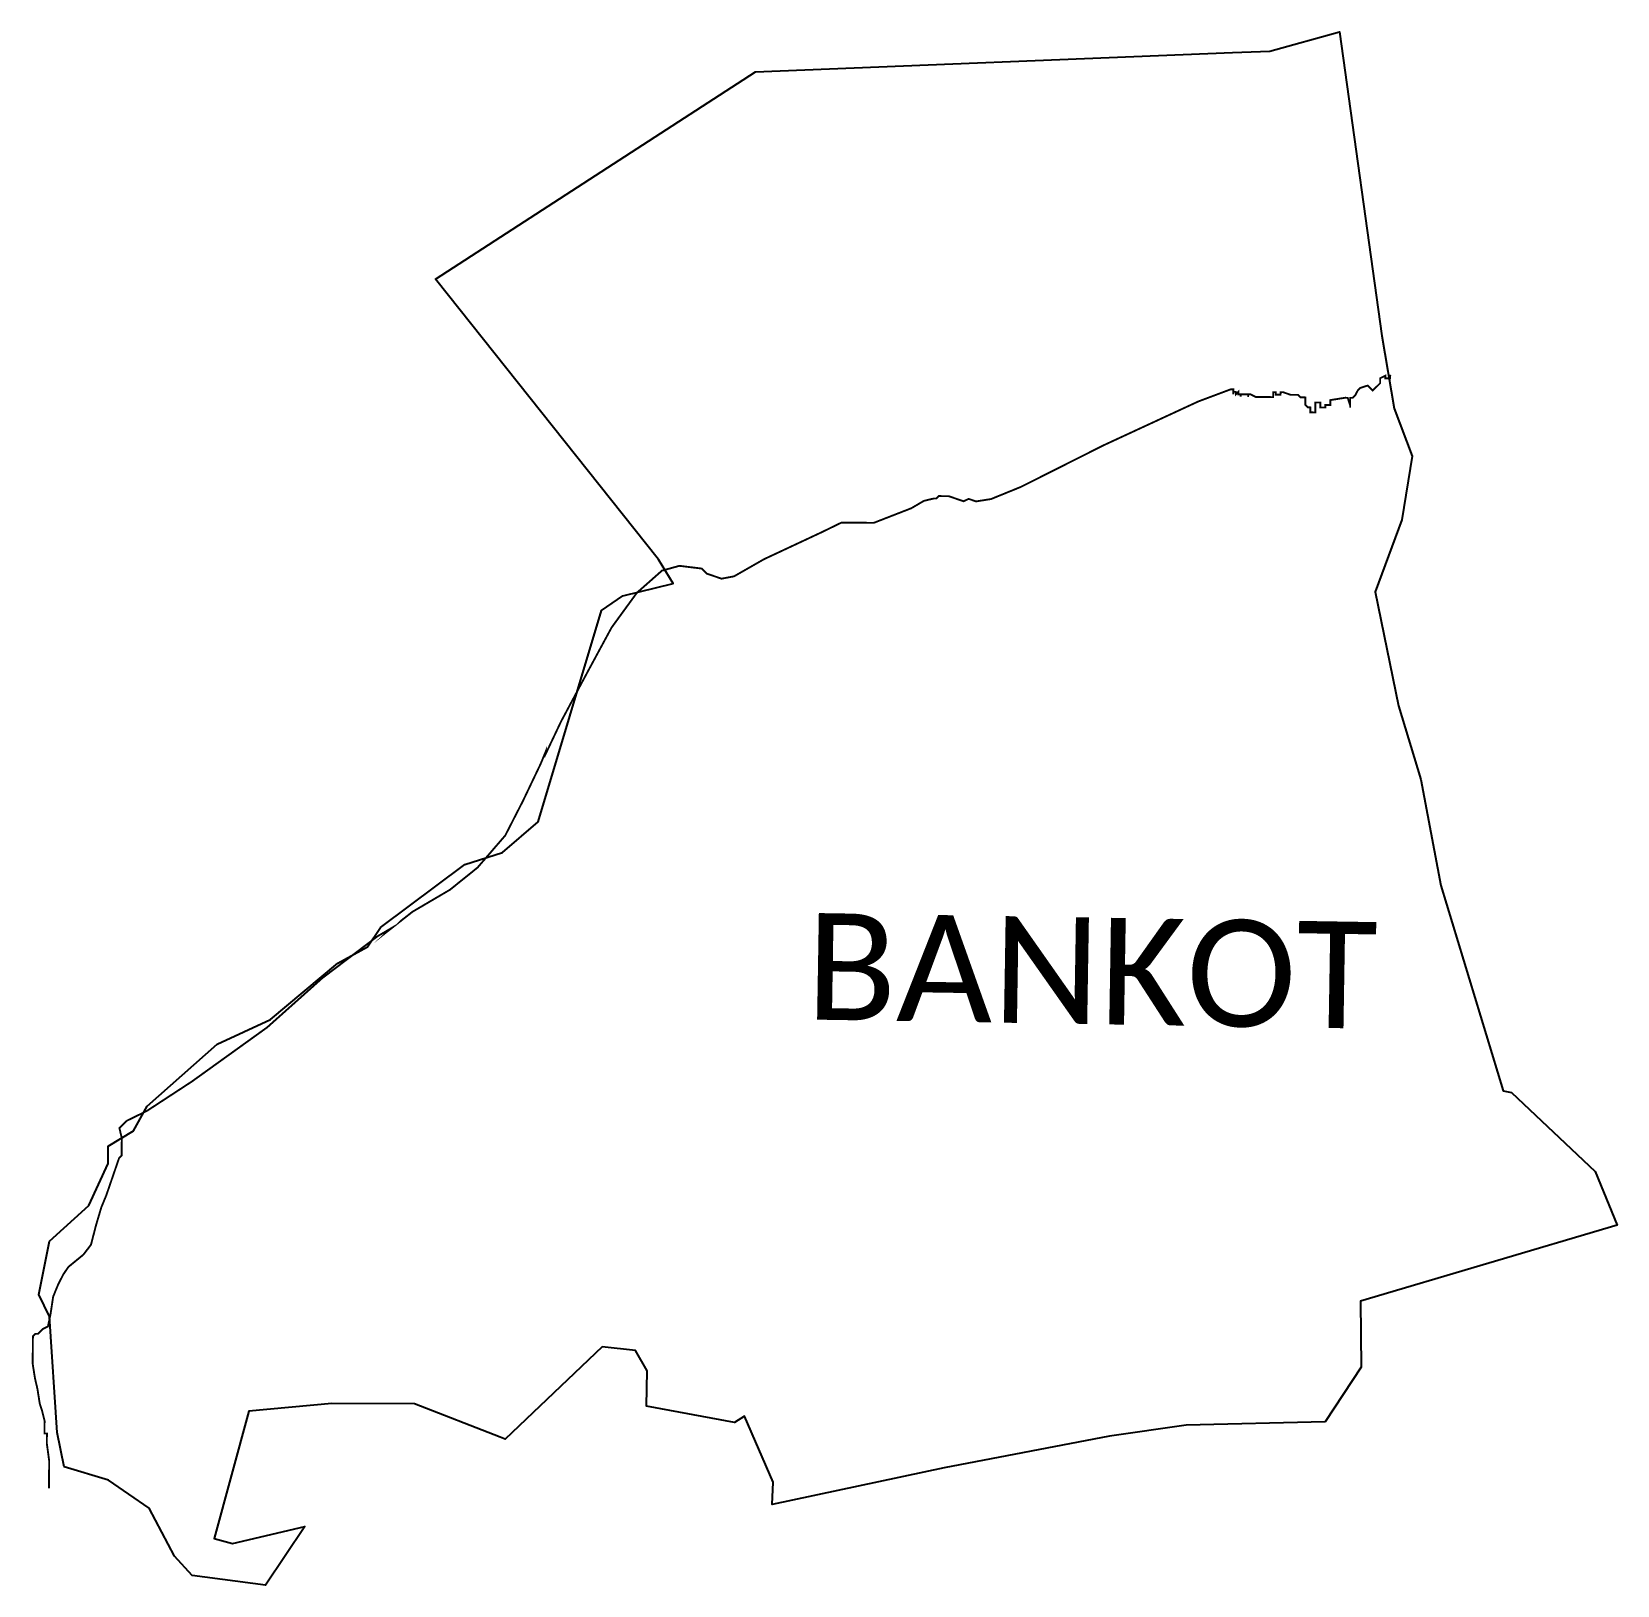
# Model space of a CAD drawing. Header units: metres. Extents: x 291455 to 294010, y 1987263 to 1989765.
import ezdxf

# ---------------------------------------------------------------- set-up
doc = ezdxf.new("R2010")
doc.units = ezdxf.units.M
for name, color, linetype in [('LOW TIDE LINE', 5, 'Continuous'), ('village', 3, 'Continuous'), ('VILLAGE NAME', 250, 'Continuous')]:
    doc.layers.add(name, color=color, linetype=linetype)
doc.styles.get("Standard").update_dxf_attribs({"font": 'calibri.ttf'})

msp = doc.modelspace()

# ---------------------------------------------------------------- linework, layer by layer
at = {"layer": 'LOW TIDE LINE', "lineweight": 18}
msp.add_lwpolyline([(293644.9, 1989212.1, 3.01, 3.01, 0), (293643.9, 1989211.1, 3.01, 3.01, 0), (293643.8, 1989207.1, 3.01, 3.01, 0), (293635.8, 1989207.1, 3.01, 3.01, 0), (293635.9, 1989211.1, 3.01, 3.01, 0), (293627.8, 1989207.2, 3.01, 3.01, 0), (293627.7, 1989199.2, 3.01, 3.01, 0), (293623.7, 1989195.2, 3.01, 3.01, 0), (293615.6, 1989187.3, 3.01, 3.01, 0), (293607.7, 1989195.4, 3.01, 3.01, 0), (293595.6, 1989191.5, 3.01, 3.01, 0), (293591.6, 1989187.5, 3.01, 3.01, 0), (293587.5, 1989179.5, 3.01, 3.01, 0), (293583.4, 1989175.5, 3.01, 3.01, 0), (293579.4, 1989175.6, 3.01, 3.01, 0), (293579.3, 1989159.6, 3.01, 3.01, 0), (293579.3, 1989163.6, 3.01, 3.01, 0), (293575.4, 1989175.6, 3.01, 3.01, 0), (293571.4, 1989175.7, 3.01, 3.01, 0), (293547.3, 1989171.9, 3.01, 3.01, 0), (293547.3, 1989163.9, 3.01, 3.01, 0), (293539.2, 1989163.9, 3.01, 3.01, 0), (293539.2, 1989159.9, 3.01, 3.01, 0), (293531.2, 1989160, 3.01, 3.01, 0), (293531.3, 1989168, 3.01, 3.01, 0), (293523.2, 1989168.1, 3.01, 3.01, 0), (293523.1, 1989152, 3.01, 3.01, 0), (293515.1, 1989152.1, 3.01, 3.01, 0), (293515.2, 1989160.1, 3.01, 3.01, 0), (293511.1, 1989160.2, 3.01, 3.01, 0), (293507.2, 1989164.2, 3.01, 3.01, 0), (293507.3, 1989176.2, 3.01, 3.01, 0), (293499.3, 1989176.3, 3.01, 3.01, 0), (293495.3, 1989180.4, 3.01, 3.01, 0), (293483.3, 1989180.5, 3.01, 3.01, 0), (293471.3, 1989184.6, 3.01, 3.01, 0), (293467.3, 1989184.6, 3.01, 3.01, 0), (293467.2, 1989180.6, 3.01, 3.01, 0), (293459.2, 1989180.7, 3.01, 3.01, 0), (293459.3, 1989184.7, 3.01, 3.01, 0), (293455.3, 1989184.7, 3.01, 3.01, 0), (293455.2, 1989176.7, 3.01, 3.01, 0), (293427.1, 1989177, 3.01, 3.01, 0), (293419.2, 1989181.1, 3.01, 3.01, 0), (293415.1, 1989181.1, 3.01, 3.01, 0), (293415.1, 1989177.1, 3.01, 3.01, 0), (293415.1, 1989181.1, 3.01, 3.01, 0), (293403.1, 1989181.2, 3.01, 3.01, 0), (293403.1, 1989177.2, 3.01, 3.01, 0), (293403.1, 1989181.2, 3.01, 3.01, 0), (293399.1, 1989181.2, 3.01, 3.01, 0), (293399.1, 1989185.3, 3.01, 3.01, 0), (293395.1, 1989181.3, 3.01, 3.01, 0), (293395.1, 1989185.3, 3.01, 3.01, 0), (293391.1, 1989185.3, 3.01, 3.01, 0), (293391.1, 1989181.3, 3.01, 3.01, 0), (293391.2, 1989189.3, 3.01, 3.01, 0), (293387.2, 1989189.4, 3.01, 3.01, 0), (293334.9, 1989169.8, 3.01, 3.01, 0), (293181.9, 1989099, 3.01, 3.01, 0), (293049, 1989032.1, 3.01, 3.01, 0), (293000.8, 1989012.5, 3.01, 3.01, 0), (292976.7, 1989008.7, 3.01, 3.01, 0), (292964.7, 1989012.8, 3.01, 3.01, 0), (292956.6, 1989008.9, 3.01, 3.01, 0), (292932.7, 1989017.1, 3.01, 3.01, 0), (292916.6, 1989017.3, 3.01, 3.01, 0), (292912.6, 1989013.3, 3.01, 3.01, 0), (292908.6, 1989013.4, 3.01, 3.01, 0), (292892.5, 1989009.5, 3.01, 3.01, 0), (292872.4, 1988997.7, 3.01, 3.01, 0), (292812, 1988974.2, 3.01, 3.01, 0), (292759.9, 1988974.6, 3.01, 3.01, 0), (292727.7, 1988958.9, 3.01, 3.01, 0), (292635.1, 1988915.6, 3.01, 3.01, 0), (292586.8, 1988888, 3.01, 3.01, 0), (292566.7, 1988884.2, 3.01, 3.01, 0), (292542.7, 1988892.4, 3.01, 3.01, 0), (292534.8, 1988900.5, 3.01, 3.01, 0), (292498.7, 1988904.9, 3.01, 3.01, 0), (292470.6, 1988897.1, 3.01, 3.01, 0), (292430.2, 1988861.4, 3.01, 3.01, 0), (292389.6, 1988805.6, 3.01, 3.01, 0), (292352.9, 1988737.8, 3.01, 3.01, 0), (292308.1, 1988654.1, 3.01, 3.01, 0), (292283.5, 1988602.2, 3.01, 3.01, 0), (292283.6, 1988606.2, 3.01, 3.01, 0), (292275.4, 1988586.2, 3.01, 3.01, 0), (292246.8, 1988526.3, 3.01, 3.01, 0), (292218.2, 1988470.5, 3.01, 3.01, 0), (292173.6, 1988418.8, 3.01, 3.01, 0), (292129.2, 1988383.1, 3.01, 3.01, 0), (292068.8, 1988347.6, 3.01, 3.01, 0), (292028.4, 1988315.9, 3.01, 3.01, 0), (292032.4, 1988319.8, 3.01, 3.01, 0), (292012.3, 1988308, 3.01, 3.01, 0), (291923.5, 1988240.7, 3.01, 3.01, 0), (291834.6, 1988161.3, 3.01, 3.01, 0), (291713.5, 1988074.2, 3.01, 3.01, 0), (291641, 1988026.8, 3.01, 3.01, 0), (291608.8, 1988011, 3.01, 3.01, 0), (291596.6, 1987999.1, 3.01, 3.01, 0), (291600.5, 1987983, 3.01, 3.01, 0), (291600.2, 1987955, 3.01, 3.01, 0), (291596.2, 1987951, 3.01, 3.01, 0), (291579.7, 1987903, 3.01, 3.01, 0), (291575.6, 1987891.1, 3.01, 3.01, 0), (291567.4, 1987871.1, 3.01, 3.01, 0), (291559.1, 1987843.1, 3.01, 3.01, 0), (291550.8, 1987811.1, 3.01, 3.01, 0), (291538.6, 1987795.2, 3.01, 3.01, 0), (291514.4, 1987775.4, 3.01, 3.01, 0), (291506.3, 1987763.4, 3.01, 3.01, 0), (291498.1, 1987747.5, 3.01, 3.01, 0), (291489.9, 1987727.5, 3.01, 3.01, 0), (291485.7, 1987699.5, 3.01, 3.01, 0), (291481.5, 1987679.5, 3.01, 3.01, 0), (291473.4, 1987675.5, 3.01, 3.01, 0), (291469.4, 1987671.5, 3.01, 3.01, 0), (291465.3, 1987667.6, 3.01, 3.01, 0), (291461.3, 1987667.6, 3.01, 3.01, 0), (291457.3, 1987663.6, 3.01, 3.01, 0), (291456.9, 1987619.5, 3.01, 3.01, 0), (291460.7, 1987595.5, 3.01, 3.01, 0), (291464.5, 1987579.4, 3.01, 3.01, 0), (291468.3, 1987555.3, 3.01, 3.01, 0), (291472.2, 1987543.2, 3.01, 3.01, 0), (291476.1, 1987527.2, 3.01, 3.01, 0), (291475.9, 1987507.1, 3.01, 3.01, 0), (291479.9, 1987507.1, 3.01, 3.01, 0), (291479.7, 1987491.1, 3.01, 3.01, 0), (291483.5, 1987463, 3.01, 3.01, 0), (291483.5, 1987463, 3.01, 3.01, 0), (291483.1, 1987418.9, 3.01, 3.01, 0)], format="xyseb", dxfattribs=at)
at = {"layer": 'village', "color": 3}
msp.add_polyline3d([(293657.2, 1988679.3, 0), (293693, 1988560.8, 0), (293725.5, 1988389.8, 0), (293825.9, 1988059.3, 0), (293839.1, 1988056.5, 0), (293974.2, 1987929.1, 0), (294009.7, 1987842.5, 0), (293595.9, 1987720, 0), (293597.2, 1987614, 0), (293539.2, 1987525.9, 0), (293315.4, 1987520.4, 0), (293191.8, 1987502.9, 0), (292925.4, 1987451.6, 0), (292648, 1987392.9, 0), (292649.7, 1987428.9, 0), (292603.6, 1987535.1, 0), (292587.6, 1987524.7, 0), (292445.8, 1987551.2, 0), (292447, 1987607.8, 0), (292428.2, 1987640.7, 0), (292374.4, 1987646.8, 0), (292218.1, 1987497.8, 0), (292210, 1987501.1, 0), (292071.9, 1987554.7, 0), (291938.7, 1987555.5, 0), (291805.3, 1987543, 0), (291749.5, 1987338, 0), (291779, 1987330, 0), (291895.2, 1987357.4, 0), (291832, 1987262.5, 0), (291713.9, 1987278.2, 0), (291685.3, 1987309.5, 0), (291644.8, 1987386.7, 0), (291579.3, 1987432, 0), (291507.9, 1987453.2, 0), (291496.6, 1987508.8, 0), (291483.8, 1987695.7, 0), (291466.6, 1987730.8, 0), (291484.1, 1987816.9, 0), (291547.3, 1987874.4, 0), (291578.3, 1987942.2, 0), (291578.5, 1987970.1, 0), (291619.1, 1987994.6, 0), (291641.2, 1988034.4, 0), (291754, 1988134.4, 0), (291840, 1988174.3, 0), (291948.6, 1988264.8, 0), (291996.5, 1988290.9, 0), (292017.1, 1988322.2, 0), (292153.3, 1988423.5, 0), (292213.6, 1988443.2, 0), (292271.1, 1988492.4, 0), (292373.4, 1988833.2, 0), (292407.6, 1988856.5, 0), (292488.6, 1988876.4, 0), (292465.2, 1988915.3, 0), (292106.1, 1989366.6, 0), (292621.2, 1989700.9, 0), (293389.7, 1989731.8, 0), (293450.2, 1989734.2, 0), (293562.4, 1989765.4, 0), (293630.4, 1989275.2, 0), (293650.2, 1989158.5, 0), (293679.2, 1989081.6, 0), (293662.4, 1988979, 0), (293619.7, 1988863.1, 0)], close=True, dxfattribs=at)

# ---------------------------------------------------------------- texts
at = {"layer": 'VILLAGE NAME', "insert": (292704.6, 1988345.8), "char_height": 171.752, "attachment_point": 1, "rotation": 359.0691}
msp.add_mtext_dynamic_manual_height_columns('{\\fCalibri|b0|i0|c0|p34;BANKOT}', width=1471.541, gutter_width=858.8, heights=[151.6], dxfattribs=at)

doc.saveas('drawing.dxf')
